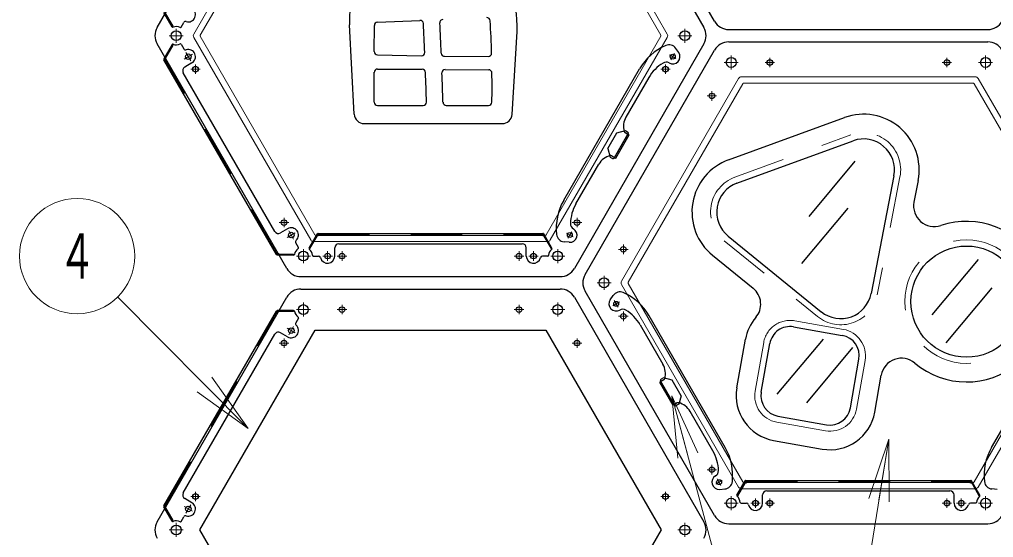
# Model space of a CAD drawing. Units: millimetres on the paper, scale 1:50. Extents: x -385 to 840, y 0 to 267.
# Drawn here: x 75.11 to 122.43, y 72.15 to 97.3 of the extents above; entities that cross this region are included whole.
import ezdxf
from ezdxf.enums import TextEntityAlignment as Align

# ---------------------------------------------------------------- set-up
doc = ezdxf.new("R2010")
doc.units = ezdxf.units.MM
doc.linetypes.add('USER1', pattern=[4.5, 2.5, -2])
doc.linetypes.add('USER2', pattern=[6, 3, -1, 1, -1])
doc.layers.add('1_50', color=7, linetype='Continuous', lineweight=25)
doc.styles.add('ＭＳ ゴシック', font='')
doc.styles.get('ＭＳ ゴシック').set_extended_font_data('MS Gothic')

msp = doc.modelspace()

# ---------------------------------------------------------------- linework, layer by layer
at = {"layer": '1_50', "color": 131}
for p, q in [((108.88, 97.217), (102.587, 108.117)), ((81.803, 96.917), (88.096, 107.817)), ((102.068, 107.817), (108.361, 96.917)), ((109.573, 96.817), (122.159, 96.817)), ((88.096, 85.217), (81.803, 96.117)), ((108.361, 96.117), (102.068, 85.217)), ((109.573, 96.217), (122.159, 96.217)), ((102.587, 84.917), (108.88, 95.817)), ((88.789, 84.817), (101.375, 84.817)), ((81.803, 72.917), (88.096, 83.817)), ((88.789, 84.217), (101.375, 84.217)), ((102.068, 83.817), (108.361, 72.917)), ((108.88, 73.217), (102.587, 84.117)), ((83.881, 72.517), (89.481, 82.217)), ((89.481, 82.217), (100.682, 82.217)), ((100.682, 82.217), (106.282, 72.517)), ((89.481, 62.817), (83.881, 72.517)), ((106.282, 72.517), (100.682, 62.817)), ((109.573, 72.817), (122.159, 72.817))]:
    msp.add_line(p, q, dxfattribs=at)
at = {"layer": '1_50', "color": 131, "lineweight": 13}
for p, q in [((83.581, 96.597), (89.262, 106.437)), ((83.898, 96.547), (89.464, 106.187)), ((100.699, 106.187), (106.265, 96.547)), ((100.901, 106.437), (106.582, 96.597)), ((89.262, 86.597), (83.581, 96.437)), ((89.464, 86.847), (83.898, 96.487)), ((106.265, 96.487), (100.699, 86.847)), ((106.582, 96.437), (100.901, 86.597)), ((104.365, 84.597), (110.047, 94.437)), ((104.683, 84.547), (110.249, 94.187)), ((110.185, 94.517), (121.547, 94.517)), ((110.301, 94.217), (121.432, 94.217)), ((121.484, 94.187), (127.05, 84.547)), ((121.686, 94.437), (127.367, 84.597)), ((100.647, 86.817), (89.516, 86.817)), ((100.763, 86.517), (89.401, 86.517)), ((110.047, 74.597), (104.365, 84.437)), ((110.249, 74.847), (104.683, 84.487)), ((127.05, 84.487), (121.484, 74.847)), ((127.367, 84.437), (121.686, 74.597)), ((121.432, 74.817), (110.301, 74.817)), ((121.547, 74.517), (110.185, 74.517))]:
    msp.add_line(p, q, dxfattribs=at)
at = {"layer": '1_50', "color": 190}
for p, q in [((82.534, 96.95), (82.132, 97.647)), ((82.966, 96.931), (83.096, 97.157)), ((82.534, 96.084), (82.132, 95.387)), ((82.966, 96.103), (83.096, 95.877)), ((87.593, 85.887), (82.132, 95.347)), ((82.203, 95.315), (82.163, 95.292)), ((82.225, 95.397), (82.193, 95.453)), ((83.49, 95.194), (83.144, 94.994)), ((87.521, 87.013), (83.071, 94.721)), ((88.14, 87.14), (87.794, 86.94)), ((89.183, 86.2), (89.585, 86.897)), ((89.623, 86.811), (89.559, 86.811)), ((89.62, 86.917), (100.543, 86.917)), ((89.683, 86.871), (89.683, 86.917)), ((100.48, 86.871), (100.48, 86.917)), ((100.54, 86.811), (100.605, 86.811)), ((100.98, 86.2), (100.578, 86.897)), ((88.665, 86.231), (88.535, 86.457)), ((90.432, 85.817), (90.432, 86.217)), ((90.632, 86.417), (99.532, 86.417)), ((99.732, 85.817), (99.732, 86.217)), ((87.602, 85.965), (87.562, 85.942)), ((88.433, 85.867), (87.628, 85.867)), ((87.684, 85.943), (87.716, 85.887)), ((89.382, 85.817), (89.643, 85.817)), ((100.781, 85.817), (100.52, 85.817)), ((82.132, 73.687), (87.593, 83.147)), ((87.602, 83.069), (87.562, 83.092)), ((88.433, 83.167), (87.628, 83.167)), ((87.684, 83.091), (87.716, 83.147)), ((88.665, 82.803), (88.535, 82.577)), ((83.071, 74.313), (87.521, 82.021)), ((88.14, 81.894), (87.794, 82.094)), ((109.968, 74.2), (110.37, 74.897)), ((110.408, 74.811), (110.343, 74.811)), ((110.405, 74.917), (121.328, 74.917)), ((110.468, 74.871), (110.468, 74.917)), ((121.265, 74.871), (121.265, 74.917)), ((121.325, 74.811), (121.389, 74.811)), ((121.765, 74.2), (121.363, 74.897)), ((111.416, 74.417), (120.316, 74.417)), ((83.49, 73.84), (83.144, 74.04)), ((110.167, 73.817), (110.428, 73.817)), ((111.216, 73.817), (111.216, 74.217)), ((120.516, 73.817), (120.516, 74.217)), ((121.566, 73.817), (121.305, 73.817)), ((82.534, 72.95), (82.132, 73.647)), ((82.203, 73.719), (82.163, 73.742)), ((82.225, 73.637), (82.193, 73.581)), ((82.966, 72.931), (83.096, 73.157))]:
    msp.add_line(p, q, dxfattribs=at)
at = {"layer": '1_50', "color": 190, "linetype": 'USER1', "lineweight": 13}
for p, q in [((82.573, 96.974), (82.173, 97.667)), ((82.573, 96.974), (82.533, 96.951)), ((82.573, 96.06), (82.173, 95.367)), ((82.573, 96.06), (82.533, 96.083)), ((87.632, 85.913), (82.173, 95.367)), ((89.223, 86.178), (89.623, 86.871)), ((89.623, 86.871), (100.54, 86.871)), ((100.94, 86.178), (100.54, 86.871)), ((89.223, 86.178), (89.184, 86.201)), ((100.94, 86.178), (100.98, 86.201)), ((88.432, 85.913), (87.632, 85.913)), ((88.432, 85.913), (88.432, 85.867)), ((82.173, 73.667), (87.632, 83.121)), ((88.432, 83.121), (87.632, 83.121)), ((88.432, 83.121), (88.432, 83.167)), ((110.008, 74.178), (110.408, 74.871)), ((110.408, 74.871), (121.325, 74.871)), ((121.725, 74.178), (121.325, 74.871)), ((110.008, 74.178), (109.968, 74.201)), ((121.725, 74.178), (121.764, 74.201)), ((82.573, 72.974), (82.173, 73.667)), ((82.573, 72.974), (82.533, 72.951))]:
    msp.add_line(p, q, dxfattribs=at)
at = {"layer": '1_50', "color": 2}
for p, q in [((91.378, 92.701), (91.153, 97.044)), ((92.348, 95.752), (92.352, 97.012)), ((92.505, 97.172), (94.567, 97.258)), ((99.045, 92.697), (99.285, 96.727)), ((92.505, 95.592), (94.639, 95.54)), ((95.764, 95.517), (97.887, 95.505)), ((92.341, 93.286), (92.345, 94.738)), ((92.506, 94.897), (94.678, 94.884)), ((95.799, 94.877), (97.906, 94.864)), ((92.501, 93.126), (94.727, 93.126)), ((95.848, 93.126), (97.903, 93.126)), ((91.857, 92.246), (98.566, 92.246)), ((109.969, 89.361), (115.607, 91.413)), ((115.696, 90.424), (113.456, 87.745)), ((117.592, 89.718), (116.483, 83.994)), ((115.35, 88.138), (113.11, 85.459)), ((109.537, 86.786), (114.066, 83.114))]:
    msp.add_line(p, q, dxfattribs=at)
at = {"layer": '1_50', "linetype": 'USER2', "lineweight": 13}
for p, q in [((82.726, 96.857), (82.726, 96.177)), ((107.437, 96.857), (107.437, 96.177)), ((83.066, 96.517), (82.386, 96.517)), ((107.777, 96.517), (107.097, 96.517)), ((110.029, 95.217), (109.349, 95.217)), ((109.689, 95.557), (109.689, 94.877)), ((122.384, 95.217), (121.704, 95.217)), ((122.044, 95.557), (122.044, 94.877)), ((88.904, 86.157), (88.904, 85.477)), ((101.259, 86.157), (101.259, 85.477)), ((89.244, 85.817), (88.564, 85.817)), ((101.599, 85.817), (100.919, 85.817)), ((103.511, 84.857), (103.511, 84.177)), ((103.851, 84.517), (103.171, 84.517)), ((88.904, 83.557), (88.904, 82.877)), ((101.259, 83.557), (101.259, 82.877)), ((89.244, 83.217), (88.564, 83.217)), ((101.599, 83.217), (100.919, 83.217)), ((110.029, 73.817), (109.349, 73.817)), ((109.689, 74.157), (109.689, 73.477)), ((122.384, 73.817), (121.704, 73.817)), ((122.044, 74.157), (122.044, 73.477)), ((83.066, 72.517), (82.386, 72.517)), ((82.726, 72.857), (82.726, 72.177)), ((107.777, 72.517), (107.097, 72.517)), ((107.437, 72.857), (107.437, 72.177))]:
    msp.add_line(p, q, dxfattribs=at)
at = {"layer": '1_50', "color": 2, "linetype": 'USER2', "lineweight": 13}
for p, q in [((83.116, 95.382), (83.514, 95.612)), ((83.2, 95.696), (83.43, 95.298)), ((83.665, 94.661), (83.665, 95.121)), ((106.498, 94.661), (106.498, 95.121)), ((111.796, 95.217), (111.336, 95.217)), ((111.566, 95.447), (111.566, 94.987)), ((120.396, 95.217), (119.936, 95.217)), ((120.166, 95.447), (120.166, 94.987)), ((83.895, 94.891), (83.435, 94.891)), ((106.268, 94.891), (106.728, 94.891)), ((108.75, 93.821), (108.75, 93.361)), ((108.98, 93.591), (108.52, 93.591)), ((87.965, 87.213), (87.965, 87.673)), ((102.198, 87.213), (102.198, 87.673)), ((88.195, 87.443), (87.735, 87.443)), ((101.968, 87.443), (102.428, 87.443)), ((88.116, 86.722), (88.514, 86.952)), ((88.2, 87.036), (88.43, 86.638)), ((104.68, 86.143), (104.22, 86.143)), ((104.45, 86.373), (104.45, 85.913)), ((90.312, 85.817), (89.852, 85.817)), ((90.082, 86.047), (90.082, 85.587)), ((91.012, 85.817), (90.552, 85.817)), ((90.782, 85.587), (90.782, 86.047)), ((99.612, 85.817), (99.152, 85.817)), ((99.382, 85.587), (99.382, 86.047)), ((100.312, 85.817), (99.852, 85.817)), ((100.082, 86.047), (100.082, 85.587)), ((90.782, 83.447), (90.782, 82.987)), ((99.382, 83.447), (99.382, 82.987)), ((91.012, 83.217), (90.552, 83.217)), ((99.612, 83.217), (99.152, 83.217)), ((104.68, 82.891), (104.22, 82.891)), ((104.45, 82.661), (104.45, 83.121)), ((88.43, 82.396), (88.2, 81.998)), ((88.116, 82.312), (88.514, 82.082)), ((88.195, 81.591), (87.735, 81.591)), ((87.965, 81.821), (87.965, 81.361)), ((101.968, 81.591), (102.428, 81.591)), ((102.198, 81.821), (102.198, 81.361)), ((108.98, 75.443), (108.52, 75.443)), ((108.75, 75.213), (108.75, 75.673)), ((83.665, 74.373), (83.665, 73.913)), ((106.498, 74.373), (106.498, 73.913)), ((83.895, 74.143), (83.435, 74.143)), ((106.268, 74.143), (106.728, 74.143)), ((111.096, 73.817), (110.636, 73.817)), ((110.866, 74.047), (110.866, 73.587)), ((111.796, 73.817), (111.336, 73.817)), ((111.566, 73.587), (111.566, 74.047)), ((120.396, 73.817), (119.936, 73.817)), ((120.166, 73.587), (120.166, 74.047)), ((121.096, 73.817), (120.636, 73.817)), ((120.866, 74.047), (120.866, 73.587)), ((83.116, 73.652), (83.514, 73.422)), ((83.43, 73.736), (83.2, 73.338))]:
    msp.add_line(p, q, dxfattribs=at)
at = {"layer": '1_50', "color": 190, "linetype": 'USER2', "lineweight": 13}
for p, q in [((106.692, 95.587), (107.004, 95.407)), ((106.758, 95.341), (106.938, 95.653)), ((101.692, 86.927), (102.004, 86.747)), ((101.938, 86.993), (101.758, 86.681)), ((104.256, 83.587), (103.944, 83.407)), ((104.19, 83.341), (104.01, 83.653)), ((109.256, 74.927), (108.944, 74.747)), ((109.01, 74.993), (109.19, 74.681))]:
    msp.add_line(p, q, dxfattribs=at)
at = {"layer": '1_50', "color": 70}
for p, q in [((107.136, 95.696), (106.994, 95.902)), ((101.551, 88.523), (105.24, 94.912)), ((105.685, 94.482), (104.576, 92.561)), ((104.534, 91.81), (104.729, 91.698)), ((104.023, 90.604), (104.673, 91.73)), ((104.079, 90.572), (104.729, 91.698)), ((103.884, 90.684), (104.079, 90.572)), ((102.146, 88.352), (103.255, 90.273)), ((101.82, 86.488), (101.571, 86.508)), ((103.812, 83.696), (103.954, 83.902)), ((109.397, 76.523), (105.708, 82.912)), ((122.336, 76.523), (126.024, 82.912)), ((105.263, 82.482), (106.372, 80.561)), ((106.414, 79.81), (106.219, 79.698)), ((106.869, 78.572), (106.219, 79.698)), ((106.925, 78.604), (106.275, 79.73)), ((107.064, 78.684), (106.869, 78.572)), ((108.802, 76.352), (107.693, 78.273)), ((109.128, 74.488), (109.377, 74.508)), ((122.605, 74.488), (122.355, 74.508))]:
    msp.add_line(p, q, dxfattribs=at)
at = {"layer": '1_50', "color": 4}
for p, q in [((109.558, 90.488), (115.196, 92.541)), ((118.771, 89.49), (118.566, 88.435)), ((108.781, 85.854), (110.75, 84.257)), ((121.678, 85.644), (119.438, 82.965)), ((122.348, 84.281), (120.107, 81.602)), ((109.963, 79.412), (110.38, 81.776)), ((116.66, 78.231), (116.977, 80.03)), ((111.748, 76.863), (114.111, 76.447))]:
    msp.add_line(p, q, dxfattribs=at)
at = {"layer": '1_50', "color": 40}
for p, q in [((103.695, 91.036), (104.135, 91.798)), ((104.135, 91.798), (104.545, 91.908)), ((104.545, 91.908), (104.666, 91.838)), ((104.008, 90.578), (104.688, 91.756)), ((103.695, 91.036), (103.805, 90.626)), ((103.805, 90.626), (103.926, 90.556)), ((106.94, 78.578), (106.26, 79.756)), ((106.403, 79.908), (106.282, 79.838)), ((106.813, 79.798), (106.403, 79.908)), ((107.253, 79.036), (106.813, 79.798)), ((107.253, 79.036), (107.143, 78.626)), ((107.143, 78.626), (107.022, 78.556))]:
    msp.add_line(p, q, dxfattribs=at)
at = {"layer": '1_50', "linetype": 'USER1', "lineweight": 13}
for p, q in [((109.866, 89.643), (115.504, 91.695)), ((117.887, 89.661), (116.778, 83.936)), ((109.348, 86.553), (113.877, 82.881)), ((112.772, 82.674), (115.136, 82.257)), ((110.849, 79.256), (111.266, 81.619)), ((115.773, 78.387), (116.19, 80.751)), ((111.904, 77.75), (114.267, 77.333))]:
    msp.add_line(p, q, dxfattribs=at)
at = {"layer": '1_50', "lineweight": 13}
for p, q in [((86.221, 77.448), (79.887, 83.828)), ((86.221, 77.448), (84.107, 79.577)), ((84.462, 79.929), (86.221, 77.448)), ((86.221, 77.448), (83.752, 79.225)), ((106.804, 79.025), (107.577, 76.127)), ((106.804, 79.025), (108.06, 76.256)), ((107.094, 75.998), (106.804, 79.025)), ((106.804, 79.025), (110.618, 64.734)), ((116.374, 74.044), (117.353, 76.924)), ((117.353, 76.924), (116.399, 71.108)), ((117.353, 76.924), (116.867, 73.963)), ((117.353, 76.924), (117.361, 73.882))]:
    msp.add_line(p, q, dxfattribs=at)
at = {"layer": '1_50', "color": 211}
for p, q in [((112.72, 82.378), (115.084, 81.962)), ((111.145, 79.204), (111.562, 81.567)), ((114.149, 81.787), (111.909, 79.108)), ((115.581, 81.371), (113.341, 78.692)), ((115.478, 78.44), (115.895, 80.803)), ((111.956, 78.045), (114.32, 77.628))]:
    msp.add_line(p, q, dxfattribs=at)
at = {"layer": '1_50', "color": 131}
for centre in [(82.726, 96.517), (107.437, 96.517), (109.689, 95.217), (122.044, 95.217), (88.904, 85.817), (101.259, 85.817), (103.511, 84.517), (88.904, 83.217), (101.259, 83.217), (109.689, 73.817), (122.044, 73.817), (82.726, 72.517), (107.437, 72.517)]:
    msp.add_circle(centre, 0.24, dxfattribs=at)
at = {"layer": '1_50', "color": 2}
for centre in [(83.315, 95.497), (111.566, 95.217), (120.166, 95.217), (83.665, 94.891), (106.498, 94.891), (108.75, 93.591), (87.965, 87.443), (102.198, 87.443), (88.315, 86.837), (104.45, 86.143), (90.082, 85.817), (90.782, 85.817), (99.382, 85.817), (100.082, 85.817), (90.782, 83.217), (99.382, 83.217), (104.45, 82.891), (88.315, 82.197), (87.965, 81.591), (102.198, 81.591), (108.75, 75.443), (83.665, 74.143), (106.498, 74.143), (110.866, 73.817), (111.566, 73.817), (120.166, 73.817), (120.866, 73.817), (83.315, 73.537)]:
    msp.add_circle(centre, 0.135, dxfattribs=at)
at = {"layer": '1_50', "color": 190}
for centre in [(106.848, 95.497), (101.848, 86.837), (104.1, 83.497), (109.1, 74.837)]:
    msp.add_circle(centre, 0.12, dxfattribs=at)
at = {"layer": '1_50', "lineweight": 13}
msp.add_circle((77.914, 85.815), 2.8, dxfattribs=at)
at = {"layer": '1_50', "linetype": 'USER1', "lineweight": 13}
msp.add_circle((121.12, 83.603), 3, dxfattribs=at)
at = {"layer": '1_50', "color": 4}
msp.add_circle((121.12, 83.603), 2.7, dxfattribs=at)
at = {"layer": '1_50', "color": 2}
for centre, radius, start, end in [((96.093, 97.299), 4.946, 137.6114, 182.9582), ((94.791, 96.994), 4.501, 356.5963, 53.5491), ((92.512, 97.012), 0.16, 92.3838, 179.8394), ((94.573, 97.098), 0.16, 3.1112, 92.3838), ((-55.943, 88.917), 150.898, 2.57937, 3.11119), ((95.692, 97.144), 0.16, 92.3838, 183.1058), ((-55.943, 88.917), 151.698, 2.5517, 3.10583), ((97.818, 97.233), 0.16, 3.4777, 92.3838), ((48.178, 94.216), 49.892, 1.669, 3.4777), ((92.508, 95.752), 0.16, 179.8394, 268.6252), ((94.643, 95.7), 0.16, 268.6252, 2.5794), ((95.765, 95.677), 0.16, 182.5517, 269.6528), ((97.888, 95.665), 0.16, 269.6528, 1.669), ((92.505, 94.737), 0.16, 89.6528, 179.8363), ((94.677, 94.724), 0.16, 2.2688, 89.6528), ((-55.943, 88.757), 150.898, 1.72185, 2.26882), ((95.798, 94.717), 0.16, 89.6528, 182.2495), ((-55.943, 88.757), 151.698, 1.70915, 2.24951), ((97.905, 94.704), 0.16, 0.747, 89.6528), ((48.178, 94.056), 49.892, 359.1126, 0.747), ((92.501, 93.286), 0.16, 179.8363, 270), ((94.727, 93.286), 0.16, 270, 1.7219), ((95.848, 93.286), 0.16, 181.7091, 270), ((97.903, 93.286), 0.16, 270, 359.1126), ((91.857, 92.726), 0.48, 182.9582, 270), ((98.566, 92.726), 0.48, 270, 356.5963), ((116.12, 90.003), 1.5, 349.0362, 110), ((110.482, 87.951), 1.5, 110, 230.9638), ((115.011, 84.279), 1.5, 230.9638, 349.0362)]:
    msp.add_arc(centre, radius, start, end, dxfattribs=at)
at = {"layer": '1_50', "color": 190}
for centre, radius, start, end in [((83.315, 97.537), 0.35, 252.8396, 60), ((83.182, 97.107), 0.1, 72.8396, 150), ((82.569, 96.97), 0.04, 210, 289.1931), ((82.726, 96.517), 0.44, 64.7802, 109.1931), ((82.931, 96.951), 0.04, 244.7802, 330), ((82.569, 96.064), 0.04, 70.8069, 150), ((82.726, 96.517), 0.44, 250.8069, 295.2198), ((82.931, 96.083), 0.04, 30, 115.2198), ((83.182, 95.927), 0.1, 210, 287.1604), ((83.315, 95.497), 0.35, 300, 107.1604), ((82.166, 95.367), 0.04, 150, 210), ((82.228, 95.473), 0.04, 150, 210), ((82.173, 95.367), 0.06, 300, 30), ((83.244, 94.821), 0.2, 120, 210), ((88.315, 86.837), 0.35, 312.8396, 120), ((87.694, 87.113), 0.2, 210, 300), ((89.559, 86.771), 0.04, 90, 150), ((89.62, 86.877), 0.04, 90, 150), ((89.623, 86.871), 0.06, 270, 0), ((100.54, 86.871), 0.06, 180, 270), ((100.543, 86.877), 0.04, 30, 90), ((100.605, 86.771), 0.04, 30, 90), ((88.904, 85.817), 0.44, 124.7802, 169.1931), ((88.621, 86.507), 0.1, 132.8396, 210), ((88.63, 86.211), 0.04, 304.7802, 30), ((89.218, 86.18), 0.04, 150, 229.1931), ((88.904, 85.817), 0.44, 4.7802, 49.1931), ((90.632, 86.217), 0.2, 90, 180), ((99.532, 86.217), 0.2, 0, 90), ((101.259, 85.817), 0.44, 130.8069, 175.2198), ((100.946, 86.18), 0.04, 310.8069, 30), ((87.628, 85.907), 0.04, 210, 270), ((87.632, 85.913), 0.06, 30, 120), ((87.75, 85.907), 0.04, 210, 270), ((88.433, 85.907), 0.04, 270, 349.1931), ((89.382, 85.857), 0.04, 184.7802, 270), ((89.643, 85.717), 0.1, 12.8396, 90), ((90.082, 85.817), 0.35, 192.8396, 0), ((100.082, 85.817), 0.35, 180, 347.1604), ((100.52, 85.717), 0.1, 90, 167.1604), ((100.781, 85.857), 0.04, 270, 355.2198), ((87.628, 83.127), 0.04, 90, 150), ((87.632, 83.121), 0.06, 240, 330), ((87.75, 83.127), 0.04, 90, 150), ((88.433, 83.127), 0.04, 10.8069, 90), ((88.904, 83.217), 0.44, 190.8069, 235.2198), ((88.63, 82.823), 0.04, 330, 55.2198), ((88.315, 82.197), 0.35, 240, 47.1604), ((88.621, 82.527), 0.1, 150, 227.1604), ((87.694, 81.921), 0.2, 60, 150), ((110.343, 74.771), 0.04, 90, 150), ((110.405, 74.877), 0.04, 90, 150), ((110.408, 74.871), 0.06, 270, 0), ((121.325, 74.871), 0.06, 180, 270), ((121.328, 74.877), 0.04, 30, 90), ((121.389, 74.771), 0.04, 30, 90), ((83.244, 74.213), 0.2, 150, 240), ((111.416, 74.217), 0.2, 90, 180), ((120.316, 74.217), 0.2, 0, 90), ((83.315, 73.537), 0.35, 252.8396, 60), ((110.002, 74.18), 0.04, 150, 229.1931), ((109.689, 73.817), 0.44, 4.7802, 49.1931), ((110.167, 73.857), 0.04, 184.7802, 270), ((110.428, 73.717), 0.1, 12.8396, 90), ((110.866, 73.817), 0.35, 192.8396, 0), ((120.866, 73.817), 0.35, 180, 347.1604), ((121.305, 73.717), 0.1, 90, 167.1604), ((121.566, 73.857), 0.04, 270, 355.2198), ((122.044, 73.817), 0.44, 130.8069, 175.2198), ((121.73, 74.18), 0.04, 310.8069, 30), ((82.166, 73.667), 0.04, 150, 210), ((82.228, 73.561), 0.04, 150, 210), ((82.173, 73.667), 0.06, 330, 60), ((82.569, 72.97), 0.04, 210, 289.1931), ((82.726, 72.517), 0.44, 64.7802, 109.1931), ((82.931, 72.951), 0.04, 244.7802, 330), ((83.182, 73.107), 0.1, 72.8396, 150)]:
    msp.add_arc(centre, radius, start, end, dxfattribs=at)
at = {"layer": '1_50', "color": 131}
for centre, start, end in [((109.573, 97.617), 210, 270), ((122.159, 97.617), 270, 330), ((82.495, 96.517), 150, 210), ((107.668, 96.517), 330, 30), ((109.573, 95.417), 90, 150), ((122.159, 95.417), 30, 90), ((88.789, 85.617), 210, 270), ((101.375, 85.617), 270, 330), ((103.28, 84.517), 150, 210), ((88.789, 83.417), 90, 150), ((101.375, 83.417), 30, 90), ((82.495, 72.517), 150, 210), ((107.668, 72.517), 330, 30), ((109.573, 73.617), 210, 270), ((122.159, 73.617), 270, 330)]:
    msp.add_arc(centre, 0.8, start, end, dxfattribs=at)
at = {"layer": '1_50', "color": 131, "lineweight": 13}
for centre, radius, start, end in [((83.719, 96.517), 0.16, 150, 210), ((83.95, 96.517), 0.06, 150, 210), ((106.213, 96.517), 0.06, 330, 30), ((106.444, 96.517), 0.16, 330, 30), ((110.185, 94.357), 0.16, 90, 150), ((110.301, 94.157), 0.06, 90, 150), ((121.432, 94.157), 0.06, 30, 90), ((121.547, 94.357), 0.16, 30, 90), ((89.401, 86.677), 0.16, 210, 270), ((89.516, 86.877), 0.06, 210, 270), ((100.647, 86.877), 0.06, 270, 330), ((100.763, 86.677), 0.16, 270, 330), ((104.504, 84.517), 0.16, 150, 210), ((104.735, 84.517), 0.06, 150, 210), ((110.301, 74.877), 0.06, 210, 270), ((121.432, 74.877), 0.06, 270, 330), ((110.185, 74.677), 0.16, 210, 270), ((121.547, 74.677), 0.16, 270, 330)]:
    msp.add_arc(centre, radius, start, end, dxfattribs=at)
at = {"layer": '1_50', "color": 70}
for centre, radius, start, end in [((106.665, 95.675), 0.4, 34.5491, 113.5555), ((107.589, 93.555), 2.713, 113.5555, 150), ((106.848, 95.497), 0.35, 240, 34.5491), ((107.417, 93.482), 2, 121.3056, 150), ((106.528, 94.943), 0.29, 60, 121.3056), ((105.355, 92.111), 0.9, 150, 195.5225), ((104.584, 91.897), 0.1, 195.5225, 240), ((104.034, 89.823), 0.9, 104.4775, 150), ((103.834, 90.598), 0.1, 60, 104.4775), ((103.901, 87.166), 2.713, 150, 186.4445), ((103.878, 87.352), 2, 150, 178.6944), ((101.848, 86.837), 0.35, 265.4509, 60), ((102.168, 87.391), 0.29, 178.6944, 240), ((101.602, 86.907), 0.4, 186.4445, 265.4509), ((104.283, 83.675), 0.4, 66.4445, 145.4509), ((103.359, 81.555), 2.713, 30, 66.4445), ((104.1, 83.497), 0.35, 145.4509, 300), ((104.42, 82.943), 0.29, 58.6944, 120), ((103.531, 81.482), 2, 30, 58.6944), ((105.593, 80.111), 0.9, 344.4775, 30), ((106.364, 79.897), 0.1, 300, 344.4775), ((107.114, 78.598), 0.1, 75.5225, 120), ((106.914, 77.823), 0.9, 30, 75.5225), ((107.07, 75.352), 2, 1.3056, 30), ((107.047, 75.166), 2.713, 353.5555, 30), ((124.685, 75.166), 2.713, 150, 186.4445), ((108.78, 75.391), 0.29, 300, 1.3056), ((109.1, 74.837), 0.35, 120, 274.5491), ((109.346, 74.907), 0.4, 274.5491, 353.5555), ((122.387, 74.907), 0.4, 186.4445, 265.4509)]:
    msp.add_arc(centre, radius, start, end, dxfattribs=at)
at = {"layer": '1_50', "color": 4}
for centre, radius, start, end in [((116.12, 90.003), 2.7, 349.0362, 110), ((110.482, 87.951), 2.7, 110, 230.9638), ((119.548, 88.244), 1, 169.0362, 288.7119), ((121.12, 83.603), 3.9, 229.8729, 108.7119), ((110.121, 83.48), 1, 319.2932, 50.9638), ((112.546, 81.393), 2.2, 139.2932, 170), ((117.962, 79.857), 1, 49.8729, 170), ((112.13, 79.03), 2.2, 170, 260), ((114.493, 78.613), 2.2, 260, 350)]:
    msp.add_arc(centre, radius, start, end, dxfattribs=at)
at = {"layer": '1_50', "color": 40}
for centre, start, end in [((104.636, 91.786), 330, 60), ((103.956, 90.608), 240, 330), ((106.312, 79.786), 120, 210), ((106.992, 78.608), 210, 300)]:
    msp.add_arc(centre, 0.06, start, end, dxfattribs=at)
at = {"layer": '1_50', "linetype": 'USER1', "lineweight": 13}
for centre, radius, start, end in [((116.12, 90.003), 1.8, 349.0362, 110), ((110.482, 87.951), 1.8, 110, 230.9638), ((115.011, 84.279), 1.8, 230.9638, 349.0362), ((112.546, 81.393), 1.3, 80, 170), ((114.91, 80.977), 1.3, 350, 80), ((112.13, 79.03), 1.3, 170, 260), ((114.493, 78.613), 1.3, 260, 350)]:
    msp.add_arc(centre, radius, start, end, dxfattribs=at)
at = {"layer": '1_50', "color": 211}
for centre, start, end in [((112.546, 81.393), 80, 170), ((114.91, 80.977), 350, 80), ((112.13, 79.03), 170, 260), ((114.493, 78.613), 260, 350)]:
    msp.add_arc(centre, 1, start, end, dxfattribs=at)

# ---------------------------------------------------------------- texts
at = {"layer": '1_50', "style": 'ＭＳ ゴシック', "width": 0.6}
msp.add_text('４', height=2.199, dxfattribs=at).set_placement((77.914, 85.815), align=Align.MIDDLE_CENTER)

doc.saveas('drawing.dxf')
